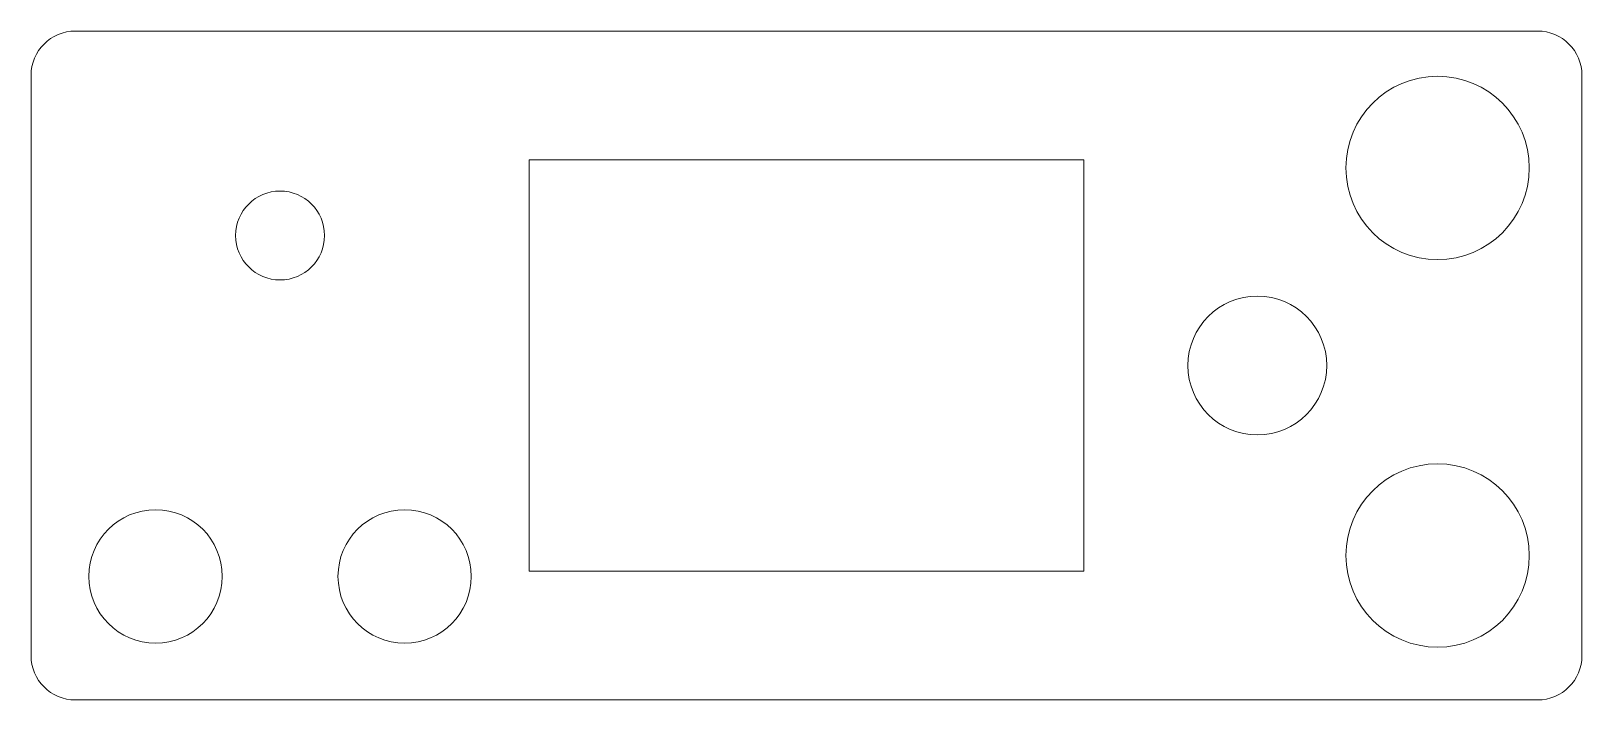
# Model space of a CAD drawing. Header units: millimetres. Extents: x 0 to 140, y 0 to 60.
import ezdxf

# ---------------------------------------------------------------- set-up
doc = ezdxf.new("R2010")
doc.units = ezdxf.units.MM
doc.linetypes.add('K5LT32768', pattern=[0])

msp = doc.modelspace()

# ---------------------------------------------------------------- linework, layer by layer
at = {"color": 174, "linetype": 'K5LT32768', "lineweight": 5, "true_color": 0x0000a0}
for p, q in [((4, 60.2), (135.6, 60.2)), ((0, 4), (0, 56.2)), ((139.6, 56.2), (139.6, 4)), ((44.85, 48.6), (94.75, 48.6)), ((44.85, 11.6), (44.85, 48.6)), ((94.75, 48.6), (94.75, 11.6)), ((94.75, 11.6), (44.85, 11.6)), ((135.6, 0), (4, 0))]:
    msp.add_line(p, q, dxfattribs=at)
for centre, radius in [((126.6, 47.88), 8.25), ((22.42, 41.8), 4), ((110.38, 30.1), 6.25), ((126.6, 13), 8.25), ((11.21, 11.12), 6), ((33.63, 11.12), 6)]:
    msp.add_circle(centre, radius, dxfattribs=at)
for centre, start, end in [((4, 56.2), 90, 180), ((135.6, 56.2), 0, 90), ((4, 4), 180, 270), ((135.6, 4), 270, 0)]:
    msp.add_arc(centre, 4, start, end, dxfattribs=at)

doc.saveas('drawing.dxf')
